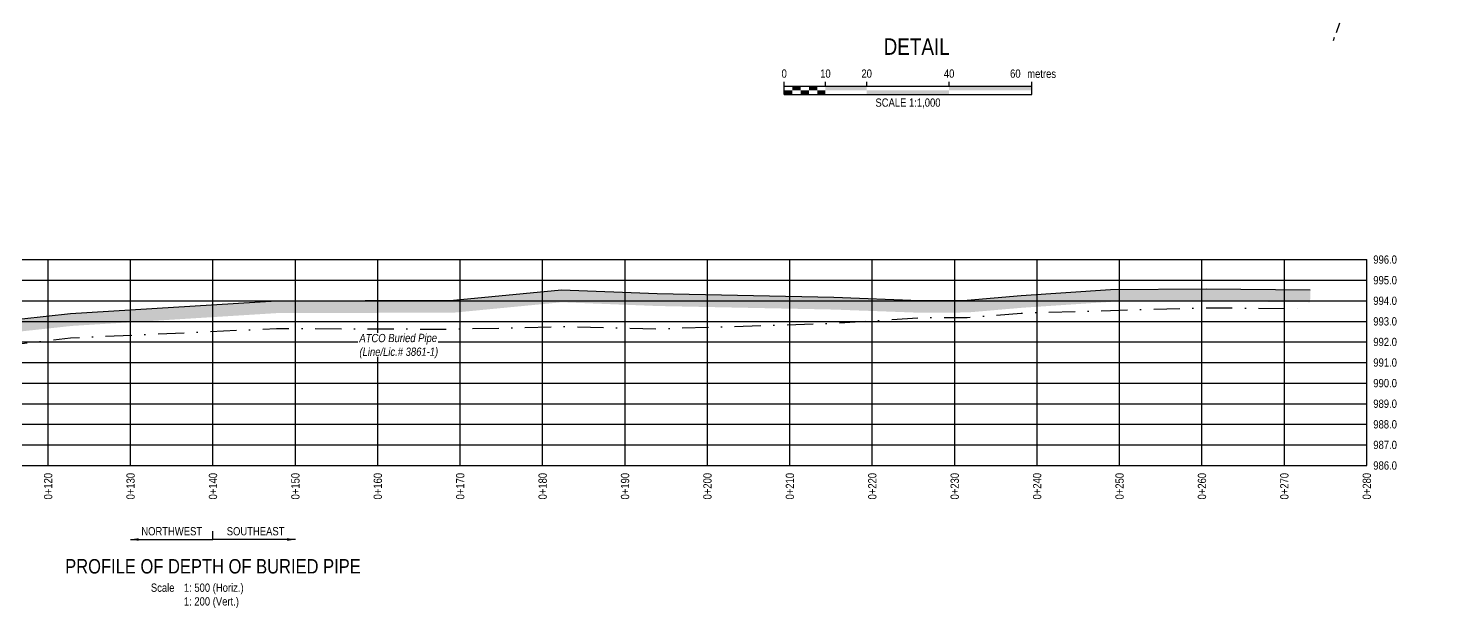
# Model space of a CAD drawing. Extents: x 595131 to 599052, y 6046741 to 6049953.
# Drawn here: x 597079 to 598778, y 6046741 to 6047445 of the extents above; entities that cross this region are included whole.
import ezdxf
from ezdxf.enums import TextEntityAlignment as Align

# ---------------------------------------------------------------- set-up
doc = ezdxf.new("R2010")
doc.units = 0
doc.header["$LTSCALE"] = 5
for name, pattern in [('CENTERLINEX33', [6.5, 2.5, -1, 0.5, -1, 0.5, -1]), ('DASHDOT', [25.4, 12.7, -6.35, 0, -6.35]), ('foc-FLOWLINE', [3.75, 2.5, -1.25]), ('foc-TOPO', [1, 0.2, -0.8])]:
    doc.linetypes.add(name, pattern=pattern)
for name, color, linetype in [('AS-PIPE-UG-CLIENT HIGH PRESSURE', 240, 'DASHDOT'), ('C-EZE', 13, 'foc-FLOWLINE'), ('CG-NOTES', 7, 'Continuous'), ('DETAIL-T', 7, 'Continuous'), ('L-DETAIL-T', 3, 'Continuous'), ('P-CROSSINGS-GRID', 8, 'Continuous'), ('P-CROSSINGS-GROUND', 48, 'foc-TOPO'), ('P-CROSSINGS-LINE', 3, 'Continuous'), ('S-T7', 7, 'Continuous')]:
    doc.layers.add(name, color=color, linetype=linetype)
doc.layers.add('EXISTING PIPE (EXIST OR HP)', color=240, linetype='CENTERLINEX33', lineweight=20)
doc.styles.add('140', font='', dxfattribs={"height": 15})
doc.styles.add('175L', font='', dxfattribs={"height": 20})
doc.styles.add('80', font='', dxfattribs={"height": 10})
doc.styles.add('80CG', font='', dxfattribs={"height": 10})
doc.styles.add('80L', font='', dxfattribs={"height": 10})
doc.styles.get('140').set_extended_font_data('Arial Narrow')
doc.styles.get('175L').set_extended_font_data('Arial Narrow')
doc.styles.get('80').set_extended_font_data('Arial Narrow')
doc.styles.get('80CG').set_extended_font_data('Arial Narrow')
doc.styles.get('80L').set_extended_font_data('Arial Narrow')
doc.dimstyles.new('Compass 5 000', dxfattribs={"dimscale": 5, "dimtxt": 9, "dimasz": 2, "dimexe": 0.2, "dimexo": 0.0625, "dimgap": 0.5, "dimtad": 0, "dimtih": 1, "dimtoh": 1, "dimzin": 0, "dimdsep": 46, "dimtxsty": '80CG', "dimcen": 0.1, "dimse1": 1, "dimse2": 1, "dimclrd": 256, "dimclrt": 256, "dimaunit": 1, "dimadec": 4, "dimazin": 0, "dimtfac": 0.06, "dimtofl": 0, "dimtmove": 0, "dimatfit": 1, "dimfxl": 0.2, "dimtolj": 1, "dimtzin": 0, "dimlwd": -1, "dimarcsym": 0})

# ---------------------------------------------------------------- blocks, each defined once
blk = doc.blocks.new('*U314')
at = {"color": 0}
for p, q in [((-150, 0), (-150, 15)), ((-150, 10), (150.2, 10)), ((-150, 0), (150.2, 0)), ((-100, 10), (-100, 15)), ((-50, 10), (-50, 15)), ((50, 10), (50, 15)), ((150.2, 0), (150.2, 15))]:
    blk.add_line(p, q, dxfattribs=at)
for points in [[(-150, 5), (-140, 5), (-150, 0), (-140, 0)], [(-140, 10), (-130, 10), (-140, 5), (-130, 5)], [(-130, 5), (-120, 5), (-130, 0), (-120, 0)], [(-120, 10), (-110, 10), (-120, 5), (-110, 5)], [(-110, 5), (-100, 5), (-110, 0), (-100, 0)], [(-100, 10), (-50, 10), (-100, 5), (-50, 5)], [(-50, 5), (50, 5), (-50, 0), (50, 0)], [(50, 10), (150.2, 10), (50, 5), (150.2, 5)]]:
    blk.add_solid(points, dxfattribs=at)
at = {"color": 0, "style": '80'}
blk.add_text('metres', height=10, dxfattribs=at).set_placement((162.2, 20), align=Align.CENTER)
at = {"color": 0, "char_height": 10, "style": '80'}
for s, insert, attachment_point in [('0', (-150, 30.2), 2), ('10', (-100, 30.2), 2), ('20', (-50, 30.2), 2), ('40', (50, 30.2), 2), ('60', (136.7, 30.2), 3), ('SCALE 1:1,000', (0.1, -5), 2)]:
    blk.add_mtext(s, dxfattribs=dict(at, insert=insert, attachment_point=attachment_point))

msp = doc.modelspace()

# ---------------------------------------------------------------- hatches: boundary and pattern name
at = {"layer": 'P-CROSSINGS-GROUND'}
h = msp.add_hatch(dxfattribs=at)
h.set_pattern_fill('EARTH', color=256, scale=2.5, angle=45)
h.set_pattern_definition([(45, (-3160.561, 3967.756), (2e-15, 22.450640303), [15.875, -15.875]), (45, (-3164.771, 3971.966), (2e-15, 22.450640303), [15.875, -15.875]), (45, (-3168.98, 3976.175), (2e-15, 22.450640303), [15.875, -15.875]), (135, (-3168.98, 3978.981), (-22.450640303, 2e-15), [15.875, -15.875]), (135, (-3164.771, 3983.191), (-22.450640303, 2e-15), [15.875, -15.875]), (135, (-3160.561, 3987.4), (-22.450640303, 2e-15), [15.875, -15.875])])
h.paths.add_polyline_path([(595903.442, 6047047.631), (595903.442, 6047032.471), (595976.202, 6047043.345), (596121.243, 6047054.137), (596303.175, 6047054.062), (596561.915, 6047059.695), (596805.233, 6047071.13), (596982.824, 6047067.42), (597131.488, 6047083.488), (597380.397, 6047099.063), (597595.233, 6047099.639), (597725.785, 6047112.209), (597841.104, 6047107.693), (598055.465, 6047103.368), (598159.32, 6047099.536), (598218.124, 6047099.84), (598284.258, 6047105.555), (598392.064, 6047112.74), (598507.424, 6047113.362), (598633.52, 6047112.313), (598633.645, 6047127.306), (598507.446, 6047128.356), (598391.525, 6047127.731), (598283.114, 6047120.506), (598217.438, 6047114.831), (598159.557, 6047114.531), (598055.893, 6047118.356), (597841.549, 6047122.681), (597725.358, 6047127.231), (597594.493, 6047114.631), (597379.908, 6047114.056), (597130.214, 6047098.431), (596982.172, 6047082.431), (596805.037, 6047086.131), (596561.4, 6047074.681), (596303.015, 6047069.056), (596120.689, 6047069.131), (595974.536, 6047058.256)])

# ---------------------------------------------------------------- linework, layer by layer
at = {"layer": 'AS-PIPE-UG-CLIENT HIGH PRESSURE', "ltscale": 0.5, "flags": 128}
msp.add_lwpolyline([(595903.442, 6046998.102), (595974.531, 6047006.352), (596120.668, 6047015.852), (596303.03, 6047026.602), (596561.357, 6047041.602), (596805.035, 6047044.852), (596982.178, 6047051.352), (597130.228, 6047069.102), (597379.875, 6047080.352), (597594.463, 6047079.602), (597725.327, 6047082.852), (597841.548, 6047080.102), (598055.857, 6047086.602), (598159.56, 6047093.602), (598217.454, 6047093.852), (598283.134, 6047099.102), (598391.538, 6047102.352), (598507.415, 6047105.602), (598633.583, 6047104.602)], dxfattribs=at)
at = {"layer": 'C-EZE', "flags": 128}
msp.add_lwpolyline([(598591.078, 6047455.356), (598637.867, 6047583.545), (598651.296, 6047620.331), (598664.707, 6047657.067), (598691.571, 6047730.655), (598700.428, 6047754.921), (598741.559, 6047751.171), (598777.651, 6047747.878), (598755.891, 6047688.276), (598729.058, 6047614.772), (598715.646, 6047578.033), (598702.216, 6047541.243), (598661.486, 6047429.657)], dxfattribs=at)
msp.add_lwpolyline([(598591.078, 6047455.356), (598637.867, 6047583.545), (598651.296, 6047620.331), (598664.707, 6047657.067), (598691.571, 6047730.655), (598700.428, 6047754.921), (598741.559, 6047751.171), (598777.651, 6047747.878), (598755.891, 6047688.276), (598729.058, 6047614.772), (598715.646, 6047578.033), (598702.216, 6047541.243), (598661.486, 6047429.657)], dxfattribs=at)
at = {"layer": 'CG-NOTES'}
msp.add_line((597302.827, 6046824.357), (597302.827, 6046834.353), dxfattribs=at)
at = {"layer": 'P-CROSSINGS-GRID', "color": 8}
for p, q in [((595903.442, 6047164.029), (598702.212, 6047164.029)), ((597102.915, 6046914.139), (597102.915, 6047164.029)), ((597202.871, 6046914.139), (597202.871, 6047164.029)), ((597302.827, 6046914.139), (597302.827, 6047164.029)), ((597402.783, 6046914.139), (597402.783, 6047164.029)), ((597502.739, 6046914.139), (597502.739, 6047164.029)), ((597602.695, 6046914.139), (597602.695, 6047164.029)), ((597702.651, 6046914.139), (597702.651, 6047164.029)), ((597802.607, 6046914.139), (597802.607, 6047164.029)), ((597902.563, 6046914.139), (597902.563, 6047164.029)), ((598002.52, 6046914.139), (598002.52, 6047164.029)), ((598102.476, 6046914.139), (598102.476, 6047164.029)), ((598202.432, 6046914.139), (598202.432, 6047164.029)), ((598302.388, 6046914.139), (598302.388, 6047164.029)), ((598402.344, 6046914.139), (598402.344, 6047164.029)), ((598502.3, 6046914.139), (598502.3, 6047164.029)), ((598602.256, 6046914.139), (598602.256, 6047164.029)), ((598702.212, 6046914.139), (598702.212, 6047164.029)), ((595903.442, 6047139.04), (598702.212, 6047139.04)), ((595903.442, 6047114.051), (598702.212, 6047114.051)), ((595903.442, 6047089.062), (598702.212, 6047089.062)), ((595903.442, 6047064.073), (598702.212, 6047064.073)), ((595903.442, 6047039.084), (598702.212, 6047039.084)), ((595903.442, 6047014.095), (598702.212, 6047014.095)), ((595903.442, 6046989.106), (598702.212, 6046989.106)), ((595903.442, 6046964.117), (598702.212, 6046964.117)), ((595903.442, 6046939.128), (598702.212, 6046939.128)), ((595903.442, 6046914.139), (598702.212, 6046914.139))]:
    msp.add_line(p, q, dxfattribs=at)
at = {"layer": 'P-CROSSINGS-LINE'}
msp.add_lwpolyline([(595903.442, 6047047.631), (595974.536, 6047058.256), (596120.689, 6047069.131), (596303.015, 6047069.056), (596561.4, 6047074.681), (596805.037, 6047086.131), (596982.172, 6047082.431), (597130.214, 6047098.431), (597379.908, 6047114.056), (597594.493, 6047114.631), (597725.358, 6047127.231), (597841.549, 6047122.681), (598055.893, 6047118.356), (598159.557, 6047114.531), (598217.438, 6047114.831), (598283.114, 6047120.506), (598391.525, 6047127.731), (598507.446, 6047128.356), (598633.645, 6047127.306)], dxfattribs=at)

# ---------------------------------------------------------------- block references
at = {"layer": 'DETAIL-T'}
msp.add_blockref('*U314', (598145.662, 6047364.504), dxfattribs=at)

# ---------------------------------------------------------------- texts
at = {"color": 3, "style": '80'}
for s, p in [('NORTHWEST', (597215.888, 6046829.383)), ('SOUTHEAST', (597319.531, 6046829.383))]:
    msp.add_text(s, height=9.9956, dxfattribs=at).set_placement(p)
at = {"layer": 'DETAIL-T', "insert": (598156.321, 6047422.452), "char_height": 20, "width": 223.85802, "attachment_point": 5, "style": '80CG'}
msp.add_mtext('DETAIL', dxfattribs=at)
at = {"layer": 'DETAIL-T', "insert": (597227.524, 6046770.882), "char_height": 9.99561, "attachment_point": 1, "style": '80L'}
msp.add_mtext_dynamic_manual_height_columns('Scale^I1: 500 (Horiz.)\\P^I1: 200 (Vert.)', width=111.22436, gutter_width=44.98, heights=[0], dxfattribs=at)
at = {"layer": 'L-DETAIL-T', "style": '140'}
msp.add_text('PROFILE OF DEPTH OF BURIED PIPE', height=17.49231, rotation=0, dxfattribs=at).set_placement((597302.827, 6046800.57), align=Align.TOP_CENTER)
at = {"layer": 'S-T7', "style": '80'}
for s, p in [('996.0', (598738.782, 6047164.029)), ('995.0', (598738.782, 6047139.04)), ('994.0', (598738.782, 6047114.051)), ('993.0', (598738.782, 6047089.062)), ('992.0', (598738.782, 6047064.073)), ('991.0', (598738.782, 6047039.084)), ('990.0', (598738.782, 6047014.095)), ('989.0', (598738.782, 6046989.106)), ('988.0', (598738.782, 6046964.117)), ('987.0', (598738.782, 6046939.128)), ('986.0', (598738.782, 6046914.139))]:
    msp.add_text(s, height=9.9956, dxfattribs=at).set_placement(p, align=Align.MIDDLE_RIGHT)
for s, p in [('0+120', (597102.915, 6046905.097)), ('0+130', (597202.871, 6046905.097)), ('0+140', (597302.827, 6046905.097)), ('0+150', (597402.783, 6046905.097)), ('0+160', (597502.739, 6046905.097)), ('0+170', (597602.695, 6046905.097)), ('0+180', (597702.651, 6046905.097)), ('0+190', (597802.607, 6046905.097)), ('0+200', (597902.563, 6046905.097)), ('0+210', (598002.52, 6046905.097)), ('0+220', (598102.476, 6046905.097)), ('0+230', (598202.432, 6046905.097)), ('0+240', (598302.388, 6046905.097)), ('0+250', (598402.344, 6046905.097)), ('0+260', (598502.3, 6046905.097)), ('0+270', (598602.256, 6046905.097)), ('0+280', (598702.212, 6046905.097))]:
    msp.add_text(s, height=9.9956, rotation=90, dxfattribs=at).set_placement(p, align=Align.MIDDLE_RIGHT)

# ---------------------------------------------------------------- leaders
at = {"layer": 'CG-NOTES', "path_type": 1}
for points in [[(597202.871, 6046824.357), (597302.827, 6046824.357)], [(597402.783, 6046824.357), (597302.827, 6046824.357)]]:
    msp.add_leader(points, dimstyle='Compass 5 000', override={"dimgap": 0.5, "dimtad": 0}, dxfattribs=at)

# ---------------------------------------------------------------- next in the draw order: texts
at = {"layer": 'EXISTING PIPE (EXIST OR HP)', "insert": (597479.873, 6047073.71), "char_height": 10, "attachment_point": 1, "rotation": 0.153529, "style": '175L', "bg_fill": 3, "box_fill_scale": 1.1, "bg_fill_color": 256, "bg_fill_transparency": 0}
msp.add_mtext_dynamic_manual_height_columns('\\pi0.51044;{\\fArial Narrow|b0|i1|c0|p34;ATCO Buried Pipe\\P\\pi0.53431;(Line/Lic.# 3861-1)}', width=94.96357, gutter_width=99.98, heights=[0], dxfattribs=at)

doc.saveas('drawing.dxf')
